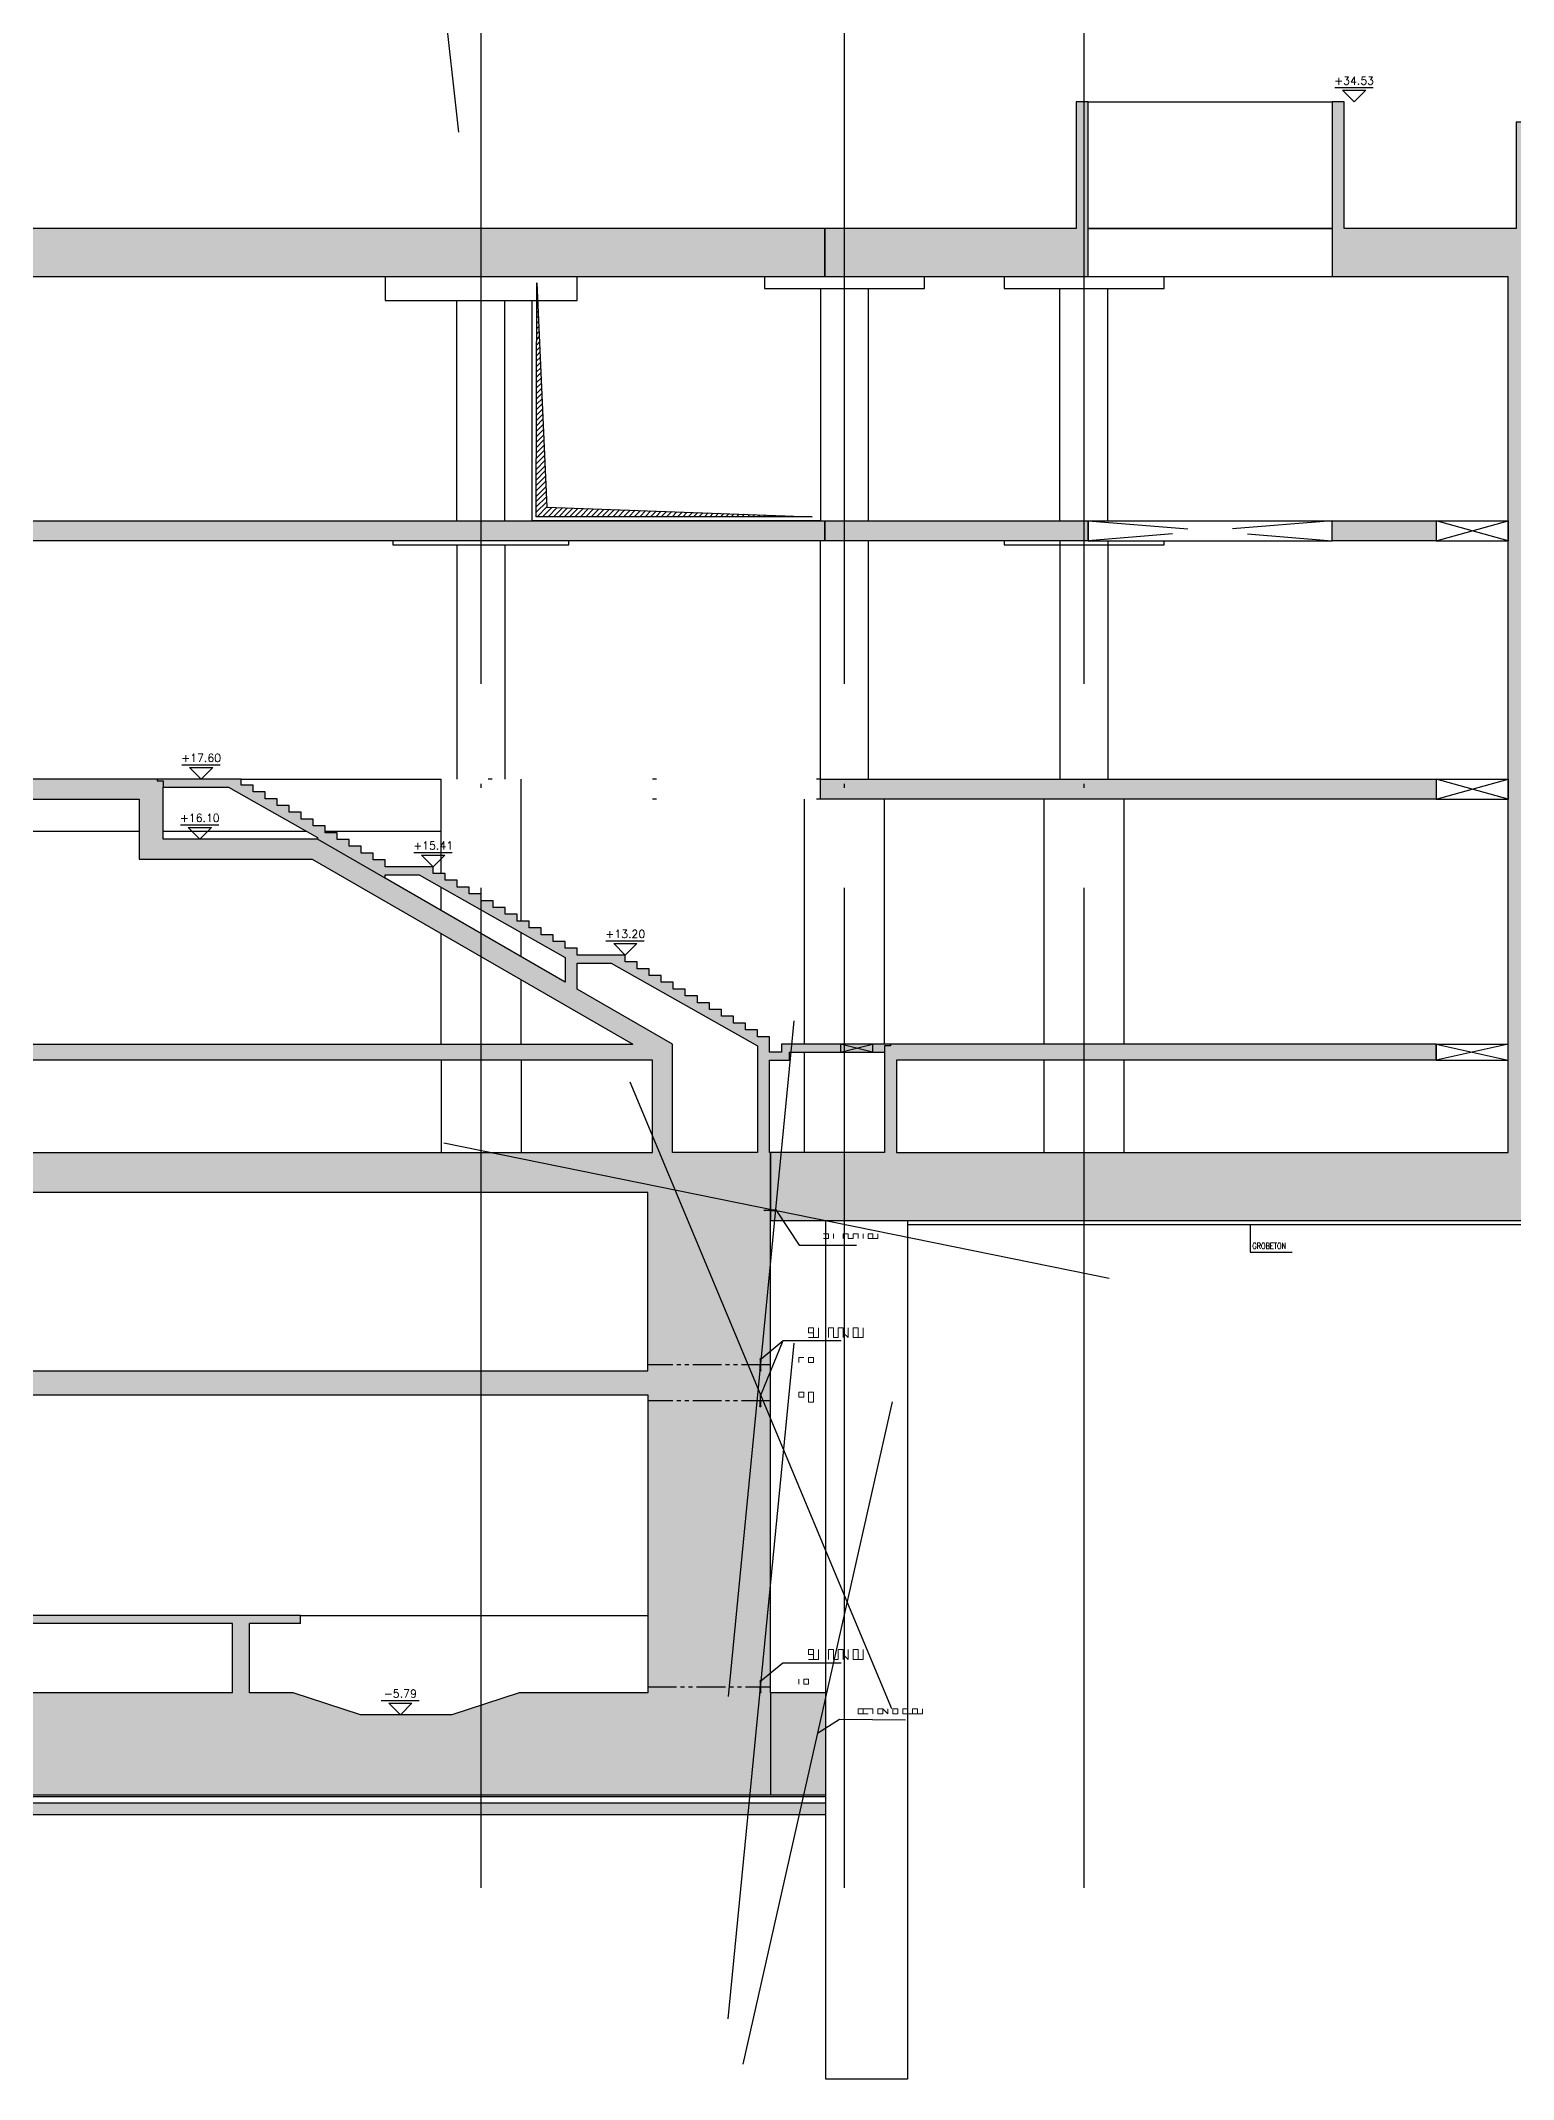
# Model space of a CAD drawing. Header units: millimetres. Extents: x 400382 to 401500, y 4543975 to 4544133.
# Drawn here: x 400825.6 to 400862.3, y 4544007.9 to 4544058.9 of the extents above; entities that cross this region are included whole.
import ezdxf
from ezdxf.enums import TextEntityAlignment as Align

# ---------------------------------------------------------------- set-up
doc = ezdxf.new("R2010")
doc.units = ezdxf.units.MM
for name, pattern in [('ACAD_ISO05W100', [33, 24, -3, 0, -3, 0, -3]), ('AKS', [3, 2.5, -0.25, 0, -0.25]), ('CIZGI', [0.4, 0.25, -0.15]), ('CONTINU', [0]), ('Dot', [4, 0, -4])]:
    doc.linetypes.add(name, pattern=pattern)
for name, color, linetype in [('aks prota', 2, 'AKS'), ('boşluk prota', 2, 'Continuous'), ('boşluk taraması prota', 252, 'Continuous'), ('görünüş prota', 4, 'Continuous'), ('inşaat derzi prota', 11, 'Continuous'), ('kesik prota', 2, 'CIZGI'), ('kesit prota', 1, 'Continuous'), ('kesit tarama prota', 252, 'Continuous'), ('kot prota', 4, 'Continuous'), ('not çizgisi prota', 4, 'Continuous'), ('PRT-CST-rc_level', 6, 'Continuous'), ('PRT-CST-rc_levermark', 4, 'Continuous'), ('st_s_not yazısı', 6, 'Continuous'), ('st_s_not çizgisi', 4, 'CIZGI'), ('st_s_su tutucu', 2, 'Continuous'), ('st_s_ölçü', 4, 'Continuous')]:
    doc.layers.add(name, color=color, linetype=linetype)
doc.layers.add('PRT-KD-kazik', color=172, linetype='Continuous', lineweight=25)
doc.styles.add('NOT', font='romanstw.shx')
doc.styles.add('OLCU', font='romanstw.shx')
doc.dimstyles.new('1-50', dxfattribs={"dimtxt": 10, "dimasz": 4, "dimexe": 4, "dimexo": 8, "dimgap": 4, "dimtad": 1, "dimdec": 1, "dimrnd": 0.05, "dimzin": 9, "dimdsep": 46, "dimtxsty": 'OLCU', "dimblk1": 'OBLIQUE', "dimblk2": 'OBLIQUE', "dimsah": 1, "dimcen": 2, "dimdle": 4, "dimclrd": 4, "dimclre": 4, "dimclrt": 3, "dimadec": 1, "dimazin": 0, "dimtfac": 1, "dimtdec": 1, "dimtix": 1, "dimtmove": 2, "dimatfit": 3, "dimldrblk": 'OBLIQUE', "dimfxl": 1, "dimtvp": 1, "dimtolj": 1, "dimtzin": 1, "dimarcsym": 0})

# ---------------------------------------------------------------- blocks, each defined once
blk = doc.blocks.new('KOTK5')
at = {"layer": 'PRT-CST-rc_levermark'}
blk.add_line((217, 160), (-213, 160), dxfattribs=at)
blk.add_lwpolyline([(130, 130), (-130, 130), (0, 0)], close=True, dxfattribs=at)
at = {"layer": 'PRT-CST-rc_level', "style": 'OLCU'}
blk.add_attdef('000.00', text='', height=90, dxfattribs=at).set_placement((0, 193), align=Align.CENTER)
blk = doc.blocks.new('_Oblique')
at = {"layer": 'st_s_ölçü', "lineweight": -2}
blk.add_line((-0.5, -0.5), (0.5, 0.5), dxfattribs=at)
blk = doc.blocks.new('D')
at = {"layer": 'st_s_su tutucu', "linetype": 'CONTINU', "ltscale": 0.2}
for p, q in [((-39988, 52508), (-39993, 52508)), ((-39993, 52508), (-39993, 52507)), ((-39993, 52507), (-39991, 52506)), ((-39991, 52499), (-39992, 52499)), ((-39992, 52499), (-39992, 52498)), ((-39992, 52498), (-39991, 52498)), ((-39991, 52489), (-39992, 52489)), ((-39992, 52489), (-39992, 52488)), ((-39992, 52488), (-39991, 52488)), ((-39991, 52506), (-39991, 52499)), ((-39991, 52498), (-39991, 52489)), ((-39991, 52488), (-39991, 52479)), ((-39990, 52506), (-39988, 52507)), ((-39990, 52499), (-39990, 52506)), ((-39989, 52499), (-39990, 52499)), ((-39990, 52489), (-39990, 52498)), ((-39990, 52498), (-39989, 52498)), ((-39989, 52489), (-39990, 52489)), ((-39990, 52479), (-39990, 52488)), ((-39990, 52488), (-39989, 52488)), ((-39989, 52498), (-39989, 52499)), ((-39989, 52488), (-39989, 52489)), ((-39988, 52507), (-39988, 52508)), ((-39993, 52449), (-39991, 52450)), ((-39993, 52448), (-39993, 52449)), ((-39988, 52448), (-39993, 52448)), ((-39991, 52479), (-39992, 52479)), ((-39992, 52479), (-39992, 52478)), ((-39992, 52478), (-39991, 52478)), ((-39992, 52468), (-39992, 52469)), ((-39992, 52469), (-39991, 52469)), ((-39991, 52468), (-39992, 52468)), ((-39992, 52458), (-39992, 52459)), ((-39992, 52459), (-39991, 52459)), ((-39991, 52458), (-39992, 52458)), ((-39991, 52469), (-39991, 52478)), ((-39991, 52459), (-39991, 52468)), ((-39991, 52450), (-39991, 52458)), ((-39989, 52479), (-39990, 52479)), ((-39990, 52478), (-39989, 52478)), ((-39990, 52478), (-39990, 52469)), ((-39990, 52469), (-39989, 52469)), ((-39989, 52468), (-39990, 52468)), ((-39990, 52468), (-39990, 52459)), ((-39990, 52459), (-39989, 52459)), ((-39989, 52458), (-39990, 52458)), ((-39990, 52458), (-39990, 52450)), ((-39990, 52450), (-39988, 52449)), ((-39989, 52478), (-39989, 52479)), ((-39989, 52469), (-39989, 52468)), ((-39989, 52459), (-39989, 52458)), ((-39988, 52449), (-39988, 52448))]:
    blk.add_line(p, q, dxfattribs=at)

msp = doc.modelspace()

# ---------------------------------------------------------------- hatches: boundary and pattern name
at = {"layer": 'boşluk taraması prota', "ltscale": 2}
h = msp.add_hatch(dxfattribs=at)
h.set_pattern_fill('ANSI31', color=256, scale=0.03, style=0)
h.set_pattern_definition([(45, (400135.71384, 4543635.71122), (-0.067351921, 0.067351921), [])])
h.paths.add_polyline_path([(400837.952, 4544052.847), (400838.204, 4544047.237), (400844.83, 4544046.999), (400837.938, 4544046.999)])
at = {"layer": 'kesit tarama prota'}
h = msp.add_hatch(color=256, dxfattribs=at)
h.dxf.hatch_style = 1
h.paths.add_polyline_path([(400808.847, 4544017.599), (400784.582, 4544017.599), (400784.582, 4544019.329), (400830.347, 4544019.329), (400830.347, 4544017.599), (400810.187, 4544017.599), (400810.187, 4544015.049), (400843.788, 4544015.049), (400843.788, 4544017.599), (400843.788, 4544031.109), (400843.762, 4544031.109), (400843.762, 4544033.409), (400844.262, 4544033.409), (400844.262, 4544033.609), (400846.641, 4544033.609), (400846.641, 4544031.109), (400843.788, 4544031.109), (400843.788, 4544029.409), (400863.816, 4544029.409), (400865.026, 4544025.659), (400873.123, 4544025.659), (400873.123, 4544054.199), (400865.021, 4544054.199), (400865.021, 4544056.859), (400862.423, 4544056.859), (400862.423, 4544054.199), (400858.123, 4544054.199), (400858.123, 4544057.369), (400857.823, 4544057.369), (400857.823, 4544052.999), (400862.223, 4544052.999), (400862.223, 4544046.899), (400862.223, 4544046.399), (400862.223, 4544040.439), (400862.223, 4544039.939), (400862.223, 4544031.109), (400846.941, 4544031.109), (400846.941, 4544033.409), (400860.423, 4544033.409), (400860.423, 4544033.809), (400844.062, 4544033.809), (400844.062, 4544033.609), (400843.762, 4544033.609), (400843.762, 4544033.999), (400843.462, 4544033.999), (400843.462, 4544034.169), (400843.162, 4544034.169), (400843.162, 4544034.339), (400842.862, 4544034.339), (400842.862, 4544034.509), (400842.562, 4544034.509), (400842.562, 4544034.679), (400842.262, 4544034.679), (400842.262, 4544034.849), (400841.962, 4544034.849), (400841.962, 4544035.019), (400841.662, 4544035.019), (400841.662, 4544035.189), (400841.362, 4544035.189), (400841.362, 4544035.359), (400841.062, 4544035.359), (400841.062, 4544035.529), (400840.762, 4544035.529), (400840.762, 4544035.699), (400840.462, 4544035.699), (400840.462, 4544035.869), (400840.162, 4544035.869), (400840.162, 4544036.039), (400838.962, 4544036.039), (400838.962, 4544036.209), (400838.662, 4544036.209), (400838.662, 4544036.379), (400838.362, 4544036.379), (400838.362, 4544036.549), (400838.062, 4544036.549), (400838.062, 4544036.719), (400837.762, 4544036.719), (400837.762, 4544036.889), (400837.462, 4544036.889), (400837.462, 4544037.059), (400837.162, 4544037.059), (400837.162, 4544037.229), (400836.862, 4544037.229), (400836.862, 4544037.399), (400836.562, 4544037.399), (400836.562, 4544037.569), (400836.262, 4544037.569), (400836.262, 4544037.739), (400835.962, 4544037.739), (400835.962, 4544037.909), (400835.662, 4544037.909), (400835.662, 4544038.079), (400835.362, 4544038.079), (400835.362, 4544038.249), (400834.162, 4544038.249), (400834.162, 4544038.419), (400833.862, 4544038.419), (400833.862, 4544038.589), (400833.562, 4544038.589), (400833.562, 4544038.759), (400833.262, 4544038.759), (400833.262, 4544038.929), (400832.962, 4544038.929), (400832.962, 4544039.099), (400832.662, 4544039.099), (400832.662, 4544039.269), (400832.362, 4544039.269), (400832.362, 4544039.439), (400832.062, 4544039.439), (400832.062, 4544039.609), (400831.762, 4544039.609), (400831.762, 4544039.779), (400831.462, 4544039.779), (400831.462, 4544039.949), (400831.162, 4544039.949), (400831.162, 4544040.119), (400830.862, 4544040.119), (400830.862, 4544040.289), (400830.562, 4544040.289), (400830.562, 4544040.439), (400815.338, 4544040.439), (400815.338, 4544046.349), (400815.038, 4544046.349), (400815.038, 4544040.439), (400809.038, 4544040.439), (400809.038, 4544046.349), (400808.738, 4544046.349), (400808.738, 4544040.439), (400808.738, 4544040.339), (400808.488, 4544040.339), (400808.488, 4544040.439), (400793.228, 4544040.439), (400793.228, 4544039.939), (400828.012, 4544039.939), (400828.012, 4544038.439), (400832.334, 4544038.439), (400840.353, 4544033.809), (400795.528, 4544033.809), (400795.528, 4544033.409), (400840.841, 4544033.409), (400840.841, 4544031.109), (400820.058, 4544031.109), (400820.058, 4544033.359), (400819.758, 4544033.359), (400819.758, 4544031.109), (400802.758, 4544031.109), (400802.758, 4544033.359), (400802.458, 4544033.359), (400802.458, 4544031.109), (400795.628, 4544031.109), (400795.628, 4544030.109), (400840.725, 4544030.109), (400840.725, 4544025.649), (400795.628, 4544025.649), (400795.628, 4544024.149), (400793.528, 4544024.149), (400793.528, 4544025.649), (400776.217, 4544025.649), (400776.217, 4544025.449), (400775.917, 4544025.449), (400775.917, 4544025.839), (400775.627, 4544025.839), (400775.627, 4544026.009), (400775.337, 4544026.009), (400775.337, 4544026.179), (400775.047, 4544026.179), (400775.047, 4544026.349), (400774.757, 4544026.349), (400774.757, 4544026.519), (400774.467, 4544026.519), (400774.467, 4544026.689), (400774.177, 4544026.689), (400774.177, 4544026.859), (400773.887, 4544026.859), (400773.887, 4544027.029), (400773.597, 4544027.029), (400773.597, 4544027.199), (400773.307, 4544027.199), (400773.307, 4544027.369), (400773.017, 4544027.369), (400773.017, 4544027.539), (400772.727, 4544027.539), (400772.727, 4544027.709), (400772.437, 4544027.709), (400772.437, 4544027.879), (400772.147, 4544027.879), (400772.147, 4544028.049), (400771.857, 4544028.049), (400771.857, 4544028.219), (400771.567, 4544028.219), (400771.567, 4544028.389), (400770.077, 4544028.389), (400770.077, 4544028.559), (400769.787, 4544028.559), (400769.787, 4544028.729), (400769.497, 4544028.729), (400769.497, 4544028.899), (400769.207, 4544028.899), (400769.207, 4544029.069), (400768.917, 4544029.069), (400768.917, 4544029.239), (400768.627, 4544029.239), (400768.627, 4544029.409), (400768.337, 4544029.409), (400768.337, 4544029.579), (400768.047, 4544029.579), (400768.047, 4544029.749), (400767.757, 4544029.749), (400767.757, 4544029.919), (400767.467, 4544029.919), (400767.467, 4544030.089), (400767.177, 4544030.089), (400767.177, 4544030.259), (400766.887, 4544030.259), (400766.887, 4544030.429), (400766.597, 4544030.429), (400766.597, 4544030.599), (400766.307, 4544030.599), (400766.307, 4544030.769), (400766.017, 4544030.769), (400766.017, 4544030.939), (400765.727, 4544030.939), (400765.727, 4544031.109), (400764.237, 4544031.109), (400764.237, 4544031.279), (400763.947, 4544031.279), (400763.947, 4544031.449), (400763.657, 4544031.449), (400763.657, 4544031.619), (400763.367, 4544031.619), (400763.367, 4544031.789), (400763.077, 4544031.789), (400763.077, 4544031.959), (400762.787, 4544031.959), (400762.787, 4544032.129), (400762.497, 4544032.129), (400762.497, 4544032.299), (400762.207, 4544032.299), (400762.207, 4544032.469), (400761.917, 4544032.469), (400761.917, 4544032.639), (400761.627, 4544032.639), (400761.627, 4544032.809), (400761.337, 4544032.809), (400761.337, 4544032.979), (400761.047, 4544032.979), (400761.047, 4544033.149), (400760.757, 4544033.149), (400760.757, 4544033.319), (400760.467, 4544033.319), (400760.467, 4544033.489), (400760.177, 4544033.489), (400760.177, 4544033.659), (400759.887, 4544033.659), (400759.887, 4544033.809), (400733.323, 4544033.809), (400733.323, 4544039.939), (400740.873, 4544039.939), (400740.873, 4544040.439), (400733.323, 4544040.439), (400733.323, 4544046.399), (400769.783, 4544046.399), (400769.783, 4544046.899), (400733.323, 4544046.899), (400733.323, 4544052.999), (400751.63, 4544052.999), (400751.63, 4544055.579), (400751.33, 4544055.579), (400751.33, 4544054.199), (400733.123, 4544054.199), (400733.123, 4544054.729), (400730.523, 4544054.729), (400730.523, 4544054.199), (400722.423, 4544054.199), (400722.423, 4544029.409), (400734.214, 4544029.409), (400735.423, 4544025.659), (400742.173, 4544025.659), (400743.383, 4544029.409), (400759.175, 4544029.409), (400761.855, 4544024.049), (400771.142, 4544024.049), (400771.142, 4544025.649), (400770.077, 4544025.649), (400770.077, 4544028.189), (400771.222, 4544028.189), (400775.617, 4544025.613), (400775.617, 4544024.619), (400774.2, 4544024.619), (400774.2, 4544025.249), (400773.044, 4544025.249), (400773.044, 4544025.649), (400771.142, 4544025.649), (400771.142, 4544024.049), (400771.142, 4544017.599), (400771.142, 4544015.049), (400808.847, 4544015.049)])
h.paths.add_polyline_path([(400782.881, 4544019.529), (400782.881, 4544019.329), (400784.156, 4544019.329), (400784.156, 4544017.599), (400783.067, 4544017.599), (400781.384, 4544017.049), (400779.104, 4544017.049), (400777.421, 4544017.599), (400774.205, 4544017.599), (400774.205, 4544023.749), (400779.647, 4544023.749), (400779.647, 4544025.049), (400792.928, 4544025.049), (400792.928, 4544023.549), (400796.228, 4544023.549), (400796.228, 4544025.049), (400840.725, 4544025.049), (400840.725, 4544017.599), (400837.509, 4544017.599), (400835.826, 4544017.049), (400833.546, 4544017.049), (400831.863, 4544017.599), (400830.774, 4544017.599), (400830.774, 4544019.329), (400832.049, 4544019.329), (400832.049, 4544019.529)], flags=16)
h.paths.add_polyline_path([(400779.047, 4544024.149), (400775.917, 4544024.149), (400775.917, 4544025.249), (400776.417, 4544025.249), (400776.417, 4544025.449), (400779.047, 4544025.449)], flags=16)
h.paths.add_polyline_path([(400769.777, 4544025.649), (400763.555, 4544025.649), (400763.555, 4544030.509), (400763.555, 4544031.109), (400758.368, 4544031.109), (400758.368, 4544033.609), (400759.576, 4544033.609), (400763.555, 4544031.277), (400763.555, 4544031.109), (400763.555, 4544030.509), (400764.773, 4544030.509), (400769.777, 4544027.62)], flags=16)
h.paths.add_polyline_path([(400758.068, 4544031.109), (400740.773, 4544031.109), (400740.473, 4544031.109), (400740.473, 4544027.359), (400737.123, 4544027.359), (400737.123, 4544031.109), (400736.823, 4544031.109), (400733.323, 4544031.109), (400733.323, 4544033.409), (400758.068, 4544033.409)], flags=16)
h.paths.add_polyline_path([(400828.612, 4544038.939), (400828.612, 4544040.239), (400830.245, 4544040.239), (400832.468, 4544038.979), (400832.468, 4544038.939)], flags=16)
h.paths.add_polyline_path([(400834.162, 4544037.961), (400834.162, 4544038.049), (400835.009, 4544038.049), (400838.662, 4544035.979), (400838.662, 4544035.363)], flags=16)
h.paths.add_polyline_path([(400838.962, 4544035.19), (400838.962, 4544035.839), (400839.809, 4544035.839), (400843.462, 4544033.769), (400843.462, 4544031.109), (400841.341, 4544031.109), (400841.341, 4544033.816)], flags=16)
h.paths.add_polyline_path([(400732.723, 4544031.109), (400729.323, 4544031.109), (400729.323, 4544052.999), (400730.823, 4544052.999), (400730.823, 4544054.429), (400732.723, 4544054.429)], flags=16)
h.paths.add_polyline_path([(400728.823, 4544031.109), (400723.623, 4544031.109), (400723.623, 4544033.409), (400728.823, 4544033.409)], flags=16)
h.paths.add_polyline_path([(400728.823, 4544033.809), (400723.623, 4544033.809), (400723.623, 4544039.939), (400728.823, 4544039.939)], flags=16)
h.paths.add_polyline_path([(400728.823, 4544040.439), (400723.623, 4544040.439), (400723.623, 4544046.399), (400728.823, 4544046.399)], flags=16)
h.paths.add_polyline_path([(400728.823, 4544046.899), (400723.623, 4544046.899), (400723.623, 4544052.999), (400728.823, 4544052.999)], flags=16)
h.paths.add_polyline_path([(400862.826, 4544031.109), (400862.826, 4544056.659), (400864.721, 4544056.659), (400864.721, 4544052.999), (400866.226, 4544052.999), (400866.226, 4544031.109)], flags=16)
h.paths.add_polyline_path([(400866.726, 4544027.359), (400866.726, 4544033.409), (400871.923, 4544033.409), (400871.923, 4544031.109), (400871.923, 4544027.359)], flags=16)
h.paths.add_polyline_path([(400866.726, 4544033.809), (400866.726, 4544039.939), (400871.923, 4544039.939), (400871.923, 4544033.809)], flags=16)
h.paths.add_polyline_path([(400866.726, 4544040.439), (400866.726, 4544046.399), (400871.923, 4544046.399), (400871.923, 4544040.439)], flags=16)
h.paths.add_polyline_path([(400866.726, 4544046.899), (400866.726, 4544052.999), (400871.923, 4544052.999), (400871.923, 4544046.899)], flags=16)
h = msp.add_hatch(color=256, dxfattribs=at)
h.dxf.hatch_style = 1
h.paths.add_polyline_path([(400851.725, 4544057.369), (400851.425, 4544057.369), (400851.425, 4544054.199), (400845.149, 4544054.199), (400845.149, 4544052.999), (400851.725, 4544052.999)])
h = msp.add_hatch(color=256, dxfattribs=at)
h.dxf.hatch_style = 1
h.paths.add_polyline_path([(400845.149, 4544054.199), (400772.218, 4544054.199), (400772.218, 4544057.099), (400771.918, 4544057.099), (400771.918, 4544052.999), (400845.149, 4544052.999)])
h = msp.add_hatch(color=256, dxfattribs=at)
h.dxf.hatch_style = 1
h.paths.add_polyline_path([(400793.228, 4544046.399), (400793.228, 4544046.899), (400845.149, 4544046.899), (400845.149, 4544046.399)])
h = msp.add_hatch(color=256, dxfattribs=at)
h.dxf.hatch_style = 1
h.paths.add_polyline_path([(400845.149, 4544046.899), (400851.725, 4544046.899), (400851.725, 4544046.399), (400845.149, 4544046.399)])
h = msp.add_hatch(color=256, dxfattribs=at)
h.dxf.hatch_style = 1
h.paths.add_polyline_path([(400860.423, 4544046.399), (400857.823, 4544046.399), (400857.823, 4544046.899), (400860.423, 4544046.899)], flags=17)
h = msp.add_hatch(color=256, dxfattribs=at)
h.dxf.hatch_style = 1
h.paths.add_polyline_path([(400860.423, 4544039.939), (400845.036, 4544039.939), (400845.036, 4544040.439), (400860.423, 4544040.439)], flags=17)
h = msp.add_hatch(color=256, dxfattribs=at)
h.dxf.hatch_style = 1
h.paths.add_polyline_path([(400845.17, 4544017.599), (400843.788, 4544017.599), (400843.788, 4544015.049), (400845.17, 4544015.049)])
h = msp.add_hatch(dxfattribs=at)
h.set_pattern_fill('AR-CONC', color=253, scale=0.001)
h.set_pattern_definition([(50, (401120.5221, 4543709.65936), (0.18218467, -0.015939086), [0.01905, -0.20955]), (355, (401120.5221, 4543709.65936), (-0.03524342, 0.191056845), [0.01524, -0.167640584]), (100.451445, (401120.53728, 4543709.65803), (0.14694125, 0.17511775), [0.01619001, -0.178090245]), (46.1842, (401120.5221, 4543709.71016), (0.27107904, -0.04204233), [0.028575, -0.314325]), (96.63556, (401120.5447, 4543709.70666), (0.23740413, 0.24742612), [0.02428502, -0.2671356]), (351.18415, (401120.5221, 4543709.71016), (0.23740413, 0.24742612), [0.02285997, -0.25145973]), (21, (401120.5475, 4543709.69746), (0.15161439, -0.1022652), [0.01905, -0.20955]), (326, (401120.5475, 4543709.69746), (0.06180203, 0.184187966), [0.01524, -0.16764]), (71.451445, (401120.56014, 4543709.68894), (0.21341642, 0.08192277), [0.01619001, -0.17808994]), (37.5, (401120.5221, 4543709.65936), (0.003088603, 0.084555039), [0, -0.165608, 0, -0.17018, 0, -0.168275]), (7.5, (401120.5221, 4543709.65936), (0.066819663, 0.100180575), [0, -0.097028, 0, -0.161798, 0, -0.064135]), (327.5, (401120.46546, 4543709.65936), (0.135590595, -0.005728744), [0, -0.0635, 0, -0.19812, 0, -0.26289]), (317.5, (401120.44006, 4543709.65936), (0.14812918, 0.02542649), [0, -0.08255, 0, -0.131572, 0, -0.18669])])
h.paths.add_polyline_path([(400769.803, 4544014.549), (400845.17, 4544014.549), (400845.17, 4544014.849), (400769.803, 4544014.849)])

# ---------------------------------------------------------------- linework, layer by layer
at = {"layer": 'aks prota', "ltscale": 10}
for p, q in [((400836.558, 4544012.724), (400836.558, 4544060.553)), ((400845.638, 4544012.724), (400845.638, 4544060.553)), ((400851.628, 4544012.724), (400851.628, 4544060.553))]:
    msp.add_line(p, q, dxfattribs=at)
at = {"layer": 'boşluk prota', "ltscale": 0.05}
msp.add_lwpolyline([(400837.952, 4544052.847), (400838.204, 4544047.237), (400844.83, 4544046.999), (400837.938, 4544046.999)], close=True, dxfattribs=at)
at = {"layer": 'görünüş prota', "color": 4}
for p, q in [((400846.238, 4544046.899), (400846.238, 4544052.699)), ((400851.023, 4544046.899), (400851.023, 4544052.699)), ((400852.223, 4544046.899), (400852.223, 4544052.699)), ((400835.953, 4544046.899), (400835.953, 4544052.399)), ((400837.153, 4544046.899), (400837.153, 4544052.399)), ((400835.958, 4544040.439), (400835.958, 4544046.299)), ((400837.158, 4544040.439), (400837.158, 4544046.299)), ((400845.038, 4544040.439), (400845.038, 4544046.399)), ((400846.238, 4544040.439), (400846.238, 4544046.399)), ((400851.028, 4544040.439), (400851.028, 4544046.399)), ((400852.228, 4544040.439), (400852.228, 4544046.399)), ((400835.558, 4544038.079), (400835.558, 4544040.439)), ((400837.558, 4544036.889), (400837.558, 4544040.439)), ((400844.638, 4544033.809), (400844.638, 4544039.939)), ((400846.638, 4544033.809), (400846.638, 4544039.939)), ((400850.628, 4544033.809), (400850.628, 4544039.939)), ((400852.628, 4544033.809), (400852.628, 4544039.939)), ((400835.558, 4544037.155), (400835.558, 4544037.738)), ((400835.558, 4544033.809), (400835.558, 4544036.578)), ((400837.558, 4544036), (400837.558, 4544036.605)), ((400837.558, 4544033.809), (400837.558, 4544035.423)), ((400835.558, 4544033.409), (400835.558, 4544031.109)), ((400837.558, 4544033.409), (400837.558, 4544031.109)), ((400844.638, 4544031.109), (400844.638, 4544033.609)), ((400850.628, 4544031.109), (400850.628, 4544033.409)), ((400852.628, 4544031.109), (400852.628, 4544033.409))]:
    msp.add_line(p, q, dxfattribs=at)
at = {"layer": 'görünüş prota'}
msp.add_line((400845.17, 4544014.999), (400769.803, 4544014.999), dxfattribs=at)
at = {"layer": 'görünüş prota', "color": 4}
for points in [[(400851.725, 4544057.369), (400857.823, 4544057.369)], [(400851.725, 4544054.199), (400857.823, 4544054.199)], [(400834.158, 4544052.999), (400834.158, 4544052.399), (400838.958, 4544052.399), (400838.958, 4544052.999)], [(400837.838, 4544052.999), (400845.038, 4544052.999)], [(400845.038, 4544052.699), (400845.038, 4544046.899), (400837.838, 4544046.899), (400837.838, 4544052.399)], [(400843.638, 4544052.999), (400843.638, 4544052.699), (400847.638, 4544052.699), (400847.638, 4544052.999)], [(400849.628, 4544052.999), (400849.628, 4544052.699), (400853.628, 4544052.699), (400853.628, 4544052.999)], [(400851.725, 4544052.999), (400857.823, 4544052.999)], [(400851.725, 4544046.899), (400857.823, 4544046.899)], [(400860.423, 4544046.899), (400862.223, 4544046.899)], [(400834.355, 4544046.399), (400834.355, 4544046.299), (400838.755, 4544046.299), (400838.755, 4544046.399)], [(400849.628, 4544046.399), (400849.628, 4544046.299), (400853.628, 4544046.299), (400853.628, 4544046.399)], [(400851.725, 4544046.399), (400857.823, 4544046.399)], [(400860.423, 4544046.399), (400862.223, 4544046.399)], [(400830.562, 4544040.439), (400835.558, 4544040.439)], [(400860.423, 4544040.439), (400862.223, 4544040.439)], [(400860.423, 4544039.939), (400862.223, 4544039.939)], [(400820.373, 4544039.139), (400828.012, 4544039.139)], [(400828.612, 4544039.139), (400832.186, 4544039.139)], [(400832.662, 4544039.139), (400835.558, 4544039.139)], [(400860.423, 4544033.809), (400862.223, 4544033.809)], [(400860.423, 4544033.409), (400862.223, 4544033.409)], [(400832.049, 4544019.529), (400840.725, 4544019.529)]]:
    msp.add_lwpolyline(points, dxfattribs=at)
at = {"layer": 'görünüş prota', "color": 4, "linetype": 'Dot'}
for points in [[(400845.038, 4544040.439), (400835.558, 4544040.439)], [(400845.038, 4544039.939), (400837.558, 4544039.939)]]:
    msp.add_lwpolyline(points, dxfattribs=at)
at = {"layer": 'görünüş prota'}
for points in [[(400847.212, 4544029.309), (400863.743, 4544029.309), (400864.953, 4544025.559), (400873.223, 4544025.559), (400873.223, 4544025.659), (400873.123, 4544025.659)], [(400769.803, 4544014.849), (400845.17, 4544014.849)], [(400845.17, 4544014.549), (400769.803, 4544014.549)]]:
    msp.add_lwpolyline(points, dxfattribs=at)
at = {"layer": 'inşaat derzi prota', "linetype": 'ACAD_ISO05W100', "ltscale": 0.03}
for points in [[(400843.788, 4544025.799), (400840.725, 4544025.799)], [(400843.788, 4544024.899), (400840.725, 4544024.899)], [(400840.725, 4544017.749), (400843.788, 4544017.749)]]:
    msp.add_lwpolyline(points, dxfattribs=at)
at = {"layer": 'kesik prota', "ltscale": 10}
for points in [[(400851.725, 4544046.899), (400857.823, 4544046.399), (400857.823, 4544046.899), (400851.725, 4544046.399), (400851.725, 4544046.899)], [(400860.423, 4544046.899), (400860.423, 4544046.399), (400862.223, 4544046.899), (400862.223, 4544046.399), (400860.423, 4544046.899)], [(400828.469, 4544040.439), (400828.469, 4544040.399), (400828.612, 4544040.399), (400828.612, 4544040.239)], [(400860.423, 4544040.439), (400860.423, 4544039.939), (400862.223, 4544040.439), (400862.223, 4544039.939), (400860.423, 4544040.439)], [(400834.162, 4544037.961), (400832.468, 4544038.939), (400832.468, 4544038.939)], [(400845.543, 4544033.809), (400845.543, 4544033.609), (400846.338, 4544033.809), (400846.34, 4544033.609), (400845.543, 4544033.809)], [(400846.788, 4544033.809), (400846.788, 4544033.769), (400846.639, 4544033.769), (400846.641, 4544033.609)], [(400860.423, 4544033.809), (400862.223, 4544033.409), (400862.223, 4544033.809), (400860.423, 4544033.409), (400860.423, 4544033.809)]]:
    msp.add_lwpolyline(points, dxfattribs=at)
at = {"layer": 'kesit prota', "color": 1}
for p, q in [((400832.049, 4544019.529), (400782.881, 4544019.529)), ((400830.347, 4544019.329), (400784.582, 4544019.329)), ((400830.347, 4544017.599), (400830.347, 4544019.329)), ((400832.049, 4544019.329), (400830.772, 4544019.329)), ((400830.774, 4544017.599), (400830.774, 4544019.329)), ((400832.049, 4544019.329), (400832.049, 4544019.529))]:
    msp.add_line(p, q, dxfattribs=at)
for points in [[(400845.149, 4544052.999), (400851.725, 4544052.999), (400851.725, 4544057.369), (400851.425, 4544057.369), (400851.425, 4544054.199), (400845.149, 4544054.199)], [(400845.149, 4544046.899), (400851.725, 4544046.899), (400851.725, 4544046.399), (400845.149, 4544046.399)], [(400860.423, 4544046.399), (400857.823, 4544046.399), (400857.823, 4544046.899), (400860.423, 4544046.899)], [(400860.423, 4544039.939), (400845.036, 4544039.939), (400845.036, 4544040.439), (400860.423, 4544040.439)], [(400832.468, 4544038.979), (400832.468, 4544038.939), (400828.612, 4544038.939), (400828.612, 4544040.239), (400830.245, 4544040.239)]]:
    msp.add_lwpolyline(points, close=True, dxfattribs=at)
for points in [[(400873.123, 4544054.199), (400865.021, 4544054.199), (400865.021, 4544056.859), (400862.423, 4544056.859), (400862.423, 4544054.199), (400858.123, 4544054.199), (400858.123, 4544057.369), (400857.823, 4544057.369), (400857.823, 4544052.999), (400862.223, 4544052.999)], [(400771.918, 4544057.099), (400771.918, 4544052.999), (400845.149, 4544052.999), (400845.149, 4544054.199), (400772.218, 4544054.199)], [(400857.823, 4544054.199), (400851.725, 4544054.199)], [(400862.223, 4544046.899), (400862.223, 4544052.999)], [(400793.228, 4544046.899), (400845.149, 4544046.899), (400845.149, 4544046.399), (400793.228, 4544046.399)], [(400862.223, 4544046.399), (400862.223, 4544046.399), (400862.223, 4544046.899), (400862.223, 4544046.899)], [(400860.423, 4544033.809), (400860.423, 4544033.409), (400846.941, 4544033.409), (400846.941, 4544031.109), (400862.223, 4544031.109), (400862.223, 4544039.939), (400862.223, 4544039.939), (400862.223, 4544040.439), (400862.223, 4544040.439), (400862.223, 4544046.399)], [(400860.423, 4544033.809), (400844.062, 4544033.809), (400844.062, 4544033.609), (400843.762, 4544033.609), (400843.762, 4544033.999), (400843.462, 4544033.999), (400843.462, 4544034.169), (400843.162, 4544034.169), (400843.162, 4544034.339), (400842.862, 4544034.339), (400842.862, 4544034.509), (400842.562, 4544034.509), (400842.562, 4544034.679), (400842.262, 4544034.679), (400842.262, 4544034.849), (400841.962, 4544034.849), (400841.962, 4544035.019), (400841.662, 4544035.019), (400841.662, 4544035.189), (400841.362, 4544035.189), (400841.362, 4544035.359), (400841.062, 4544035.359), (400841.062, 4544035.529), (400840.762, 4544035.529), (400840.762, 4544035.699), (400840.462, 4544035.699), (400840.462, 4544035.869), (400840.162, 4544035.869), (400840.162, 4544036.039), (400838.962, 4544036.039), (400838.962, 4544036.209), (400838.662, 4544036.209), (400838.662, 4544036.379), (400838.362, 4544036.379), (400838.362, 4544036.549), (400838.062, 4544036.549), (400838.062, 4544036.719), (400837.762, 4544036.719), (400837.762, 4544036.889), (400837.462, 4544036.889), (400837.462, 4544037.059), (400837.162, 4544037.059), (400837.162, 4544037.229), (400836.862, 4544037.229), (400836.862, 4544037.399), (400836.562, 4544037.399), (400836.562, 4544037.569), (400836.262, 4544037.569), (400836.262, 4544037.739), (400835.962, 4544037.739), (400835.962, 4544037.909), (400835.662, 4544037.909), (400835.662, 4544038.079), (400835.362, 4544038.079), (400835.362, 4544038.249), (400834.162, 4544038.249), (400834.162, 4544038.419), (400833.862, 4544038.419), (400833.862, 4544038.589), (400833.562, 4544038.589), (400833.562, 4544038.759), (400833.262, 4544038.759), (400833.262, 4544038.929), (400832.962, 4544038.929), (400832.962, 4544039.099), (400832.662, 4544039.099), (400832.662, 4544039.269), (400832.362, 4544039.269), (400832.362, 4544039.439), (400832.062, 4544039.439), (400832.062, 4544039.609), (400831.762, 4544039.609), (400831.762, 4544039.779), (400831.462, 4544039.779), (400831.462, 4544039.949), (400831.162, 4544039.949), (400831.162, 4544040.119), (400830.862, 4544040.119), (400830.862, 4544040.289), (400830.562, 4544040.289), (400830.562, 4544040.439), (400815.338, 4544040.439)], [(400793.228, 4544039.939), (400828.012, 4544039.939), (400828.012, 4544038.439), (400832.334, 4544038.439), (400840.353, 4544033.809)], [(400834.162, 4544037.961), (400834.162, 4544038.049), (400835.009, 4544038.049), (400838.662, 4544035.979), (400838.662, 4544035.363)], [(400838.662, 4544035.363), (400834.162, 4544037.961)], [(400838.962, 4544035.839), (400839.809, 4544035.839), (400843.462, 4544033.769), (400843.462, 4544031.109), (400841.341, 4544031.109), (400841.341, 4544033.816), (400838.962, 4544035.19), (400838.962, 4544035.839)], [(400795.628, 4544025.649), (400840.725, 4544025.649), (400840.725, 4544030.109), (400795.628, 4544030.109), (400795.628, 4544031.109), (400802.458, 4544031.109), (400802.458, 4544033.359), (400802.758, 4544033.359), (400802.758, 4544031.109), (400819.758, 4544031.109), (400819.758, 4544033.359), (400820.058, 4544033.359), (400820.058, 4544031.109), (400840.841, 4544031.109), (400840.841, 4544033.409), (400795.528, 4544033.409), (400795.528, 4544033.809), (400840.353, 4544033.809)], [(400843.788, 4544031.109), (400843.762, 4544031.109), (400843.762, 4544033.409), (400844.262, 4544033.409), (400844.262, 4544033.609), (400846.641, 4544033.609), (400846.641, 4544031.109), (400843.788, 4544031.109), (400843.788, 4544029.409), (400863.816, 4544029.409), (400865.026, 4544025.659)], [(400843.788, 4544017.599), (400843.788, 4544031.109)], [(400784.156, 4544017.599), (400783.067, 4544017.599), (400781.384, 4544017.049), (400779.104, 4544017.049), (400777.421, 4544017.599), (400774.205, 4544017.599), (400774.205, 4544023.749), (400779.647, 4544023.749), (400779.647, 4544025.049), (400792.928, 4544025.049), (400792.928, 4544023.549), (400796.228, 4544023.549), (400796.228, 4544025.049), (400840.725, 4544025.049), (400840.725, 4544017.599), (400837.509, 4544017.599), (400835.826, 4544017.049), (400833.546, 4544017.049), (400831.863, 4544017.599), (400830.774, 4544017.599)], [(400810.187, 4544015.049), (400845.17, 4544015.049), (400845.17, 4544017.599), (400843.788, 4544017.599)], [(400830.347, 4544017.599), (400810.187, 4544017.599)]]:
    msp.add_lwpolyline(points, dxfattribs=at)
at = {"layer": 'kesit prota'}
msp.add_lwpolyline([(400843.788, 4544017.599), (400843.788, 4544015.049)], dxfattribs=at)
at = {"layer": 'PRT-KD-kazik', "color": 3}
msp.add_lwpolyline([(400847.212, 4544029.409), (400847.212, 4544007.939), (400845.17, 4544007.939), (400845.17, 4544029.409)], dxfattribs=at)
at = {"layer": 'st_s_not çizgisi', "linetype": 'CONTINU'}
msp.add_lwpolyline([(400855.772, 4544029.309), (400855.772, 4544028.614), (400856.828, 4544028.614)], dxfattribs=at)
at = {"layer": 'st_s_ölçü', "color": 6, "lineweight": 0}
for points in [[(400845.238, 4544029.076), (400845.114, 4544029.076), (400845.238, 4544029.076), (400845.238, 4544028.952), (400845.114, 4544028.952)], [(400845.609, 4544029.076), (400845.609, 4544028.952)], [(400845.609, 4544029.076), (400845.733, 4544029.076)], [(400845.733, 4544029.076), (400845.733, 4544028.952), (400845.856, 4544028.952), (400845.856, 4544029.076)], [(400845.856, 4544029.076), (400845.98, 4544029.076)], [(400845.98, 4544029.076), (400845.98, 4544028.952)], [(400846.351, 4544029.076), (400846.228, 4544029.076), (400846.228, 4544028.952), (400846.351, 4544028.952)], [(400846.351, 4544029.076), (400846.351, 4544028.952), (400846.475, 4544028.952), (400846.475, 4544029.076)], [(400844.866, 4544026.725), (400844.743, 4544026.725), (400844.743, 4544026.601), (400844.866, 4544026.601), (400844.866, 4544026.477), (400844.743, 4544026.477)], [(400844.866, 4544026.725), (400844.866, 4544026.601), (400844.866, 4544026.477), (400844.99, 4544026.477), (400844.99, 4544026.601), (400844.99, 4544026.725)], [(400845.238, 4544026.725), (400845.238, 4544026.477)], [(400845.238, 4544026.725), (400845.361, 4544026.725)], [(400845.361, 4544026.725), (400845.361, 4544026.601), (400845.361, 4544026.477), (400845.485, 4544026.477), (400845.485, 4544026.601), (400845.485, 4544026.725)], [(400845.485, 4544026.725), (400845.609, 4544026.725)], [(400845.609, 4544026.725), (400845.609, 4544026.477)], [(400845.609, 4544026.725), (400845.609, 4544026.601), (400845.733, 4544026.477), (400845.733, 4544026.601), (400845.733, 4544026.725)], [(400845.98, 4544026.725), (400845.98, 4544026.601), (400845.98, 4544026.477), (400846.104, 4544026.477), (400846.104, 4544026.601), (400846.104, 4544026.725)], [(400844.495, 4544025.982), (400844.619, 4544025.982), (400844.495, 4544025.982), (400844.495, 4544025.858)], [(400844.495, 4544025.116), (400844.495, 4544024.992), (400844.495, 4544025.116), (400844.619, 4544025.116), (400844.619, 4544024.992), (400844.495, 4544024.992)], [(400844.866, 4544018.68), (400844.743, 4544018.68), (400844.743, 4544018.557), (400844.866, 4544018.557), (400844.866, 4544018.433), (400844.743, 4544018.433)], [(400844.866, 4544018.68), (400844.866, 4544018.557), (400844.866, 4544018.433), (400844.99, 4544018.433), (400844.99, 4544018.557), (400844.99, 4544018.68)], [(400845.238, 4544018.68), (400845.238, 4544018.433)], [(400845.238, 4544018.68), (400845.361, 4544018.68)], [(400845.361, 4544018.68), (400845.361, 4544018.557), (400845.361, 4544018.433), (400845.485, 4544018.433), (400845.485, 4544018.557), (400845.485, 4544018.68)], [(400845.485, 4544018.68), (400845.609, 4544018.68)], [(400845.609, 4544018.68), (400845.609, 4544018.433)], [(400845.609, 4544018.68), (400845.609, 4544018.557), (400845.733, 4544018.433), (400845.733, 4544018.557), (400845.733, 4544018.68)], [(400845.98, 4544018.68), (400845.98, 4544018.557), (400845.98, 4544018.433), (400846.104, 4544018.433), (400846.104, 4544018.557), (400846.104, 4544018.68)], [(400844.495, 4544017.938), (400844.495, 4544017.814)], [(400845.98, 4544017.072), (400845.98, 4544017.195), (400846.104, 4544017.195), (400845.98, 4544017.195)], [(400846.104, 4544017.195), (400846.104, 4544017.072), (400845.98, 4544017.072)], [(400846.104, 4544017.072), (400846.104, 4544017.195), (400846.228, 4544017.195)], [(400846.104, 4544017.195), (400846.228, 4544017.195)], [(400846.104, 4544017.072), (400846.228, 4544017.072)], [(400846.228, 4544017.195), (400846.351, 4544017.195)], [(400846.351, 4544017.195), (400846.351, 4544017.072)], [(400846.599, 4544017.072), (400846.599, 4544017.195), (400846.723, 4544017.072), (400846.723, 4544017.195)], [(400847.218, 4544017.195), (400847.218, 4544017.072), (400847.341, 4544017.072)], [(400847.465, 4544017.195), (400847.341, 4544017.195), (400847.341, 4544017.072), (400847.465, 4544017.072)], [(400847.465, 4544017.195), (400847.465, 4544017.072), (400847.589, 4544017.072), (400847.589, 4544017.195)]]:
    msp.add_lwpolyline(points, dxfattribs=at)
for points in [[(400845.361, 4544029.076), (400845.361, 4544028.952), (400845.361, 4544029.076)], [(400846.104, 4544029.076), (400846.104, 4544028.952), (400846.104, 4544029.076)], [(400845.98, 4544026.601), (400845.98, 4544026.725), (400845.856, 4544026.725), (400845.856, 4544026.601), (400845.856, 4544026.477), (400845.98, 4544026.477), (400845.98, 4544026.601)], [(400844.743, 4544025.858), (400844.743, 4544025.982), (400844.866, 4544025.982), (400844.866, 4544025.858), (400844.743, 4544025.858)], [(400844.743, 4544024.868), (400844.743, 4544025.116), (400844.866, 4544025.116), (400844.866, 4544024.992), (400844.866, 4544024.868), (400844.743, 4544024.868)], [(400845.98, 4544018.557), (400845.98, 4544018.68), (400845.856, 4544018.68), (400845.856, 4544018.557), (400845.856, 4544018.433), (400845.98, 4544018.433), (400845.98, 4544018.557)], [(400844.619, 4544017.814), (400844.619, 4544017.938), (400844.743, 4544017.938), (400844.743, 4544017.814), (400844.619, 4544017.814)], [(400846.475, 4544017.195), (400846.475, 4544017.072), (400846.599, 4544017.072), (400846.599, 4544017.195), (400846.475, 4544017.195)], [(400846.846, 4544017.072), (400846.846, 4544017.195), (400846.97, 4544017.195), (400846.97, 4544017.072), (400846.846, 4544017.072)], [(400847.094, 4544017.195), (400847.094, 4544017.072), (400847.218, 4544017.072), (400847.218, 4544017.195), (400847.094, 4544017.195)]]:
    msp.add_lwpolyline(points, close=True, dxfattribs=at)

# ---------------------------------------------------------------- block references
at = {"layer": 'kot prota', "linetype": 'CONTINU', "ltscale": 0.1}
ref = msp.add_blockref('KOTK5', (400858.373, 4544057.369), dxfattribs=dict(at, xscale=-0.002222222222222222, yscale=0.002222222222222222, zscale=0.002222222222222222, rotation=359.9999999999902))
ref.add_attrib('000.00', '+34.53', dxfattribs={"layer": 'PRT-CST-rc_level', "height": 0.2, "style": 'OLCU'}).set_placement((400858.373, 4544057.798), align=Align.CENTER)
ref = msp.add_blockref('KOTK5', (400829.564, 4544040.439), dxfattribs=dict(at, xscale=-0.002222222222222222, yscale=0.002222222222222222, zscale=0.002222222222222222, rotation=359.9999999999902))
ref.add_attrib('000.00', '+17.60', dxfattribs={"layer": 'PRT-CST-rc_level', "height": 0.2, "style": 'OLCU'}).set_placement((400829.564, 4544040.868), align=Align.CENTER)
ref = msp.add_blockref('KOTK5', (400829.53, 4544038.939), dxfattribs=dict(at, xscale=-0.002222222222222222, yscale=0.002222222222222222, zscale=0.002222222222222222, rotation=359.9999999999902))
ref.add_attrib('000.00', '+16.10', dxfattribs={"layer": 'PRT-CST-rc_level', "height": 0.2, "style": 'OLCU'}).set_placement((400829.53, 4544039.368), align=Align.CENTER)
ref = msp.add_blockref('KOTK5', (400835.362, 4544038.249), dxfattribs=dict(at, xscale=-0.002222222222222222, yscale=0.002222222222222222, zscale=0.002222222222222222, rotation=359.9999999999902))
ref.add_attrib('000.00', '+15.41', dxfattribs={"layer": 'PRT-CST-rc_level', "height": 0.2, "style": 'OLCU'}).set_placement((400835.362, 4544038.678), align=Align.CENTER)
ref = msp.add_blockref('KOTK5', (400840.162, 4544036.039), dxfattribs=dict(at, xscale=-0.002222222222222222, yscale=0.002222222222222222, zscale=0.002222222222222222, rotation=359.9999999999902))
ref.add_attrib('000.00', '+13.20', dxfattribs={"layer": 'PRT-CST-rc_level', "height": 0.2, "style": 'OLCU'}).set_placement((400840.162, 4544036.468), align=Align.CENTER)
ref = msp.add_blockref('KOTK5', (400834.542, 4544017.049), dxfattribs=dict(at, xscale=-0.002222222222222222, yscale=0.002222222222222222, zscale=0.002222222222222222, rotation=359.9999999999902))
ref.add_attrib('000.00', '-5.79', dxfattribs={"layer": 'PRT-CST-rc_level', "height": 0.2, "style": 'OLCU'}).set_placement((400834.542, 4544017.478), align=Align.CENTER)
at = {"layer": 'st_s_ölçü', "yscale": 0.004999999999999998, "zscale": 0.004999999999999998}
for p, xscale, rotation in [((400581.397, 4543829.708), 0.004999999999999998, 270), ((401043.489, 4544288.19), -0.004999999999999998, 180), ((401043.489, 4544287.29), -0.004999999999999998, 180), ((401043.489, 4544280.14), -0.004999999999999998, 180)]:
    msp.add_blockref('D', p, dxfattribs=dict(at, xscale=xscale, rotation=rotation))

# ---------------------------------------------------------------- texts
at = {"layer": 'st_s_not yazısı', "ltscale": 0.05, "style": 'NOT', "width": 0.8}
msp.add_text('GROBETON', height=0.15, dxfattribs=at).set_placement((400855.83, 4544028.768), align=Align.MIDDLE_LEFT)

# ---------------------------------------------------------------- leaders
at = {"layer": 'not çizgisi prota'}
for points in [[(400835.07, 4544065.046), (400834.295, 4544064.079), (400832.839, 4544064.081)], [(400860.815, 4544065.01), (400861.869, 4544064.219), (400863.311, 4544064.213)], [(400843.545, 4544025.042), (400844.105, 4544026.403), (400845.556, 4544026.403)], [(400843.553, 4544025.949), (400844.105, 4544026.403), (400845.556, 4544026.403)], [(400843.941, 4544029.644), (400844.505, 4544028.792), (400845.943, 4544028.792)], [(400843.55, 4544017.895), (400844.102, 4544018.349), (400845.552, 4544018.349)], [(400844.966, 4544016.591), (400845.518, 4544016.94), (400847.162, 4544016.927)]]:
    msp.add_leader(points, dimstyle='1-50', override={"dimasz": 12, "dimgap": 4, "dimtad": 0}, dxfattribs=at)

doc.saveas('drawing.dxf')
